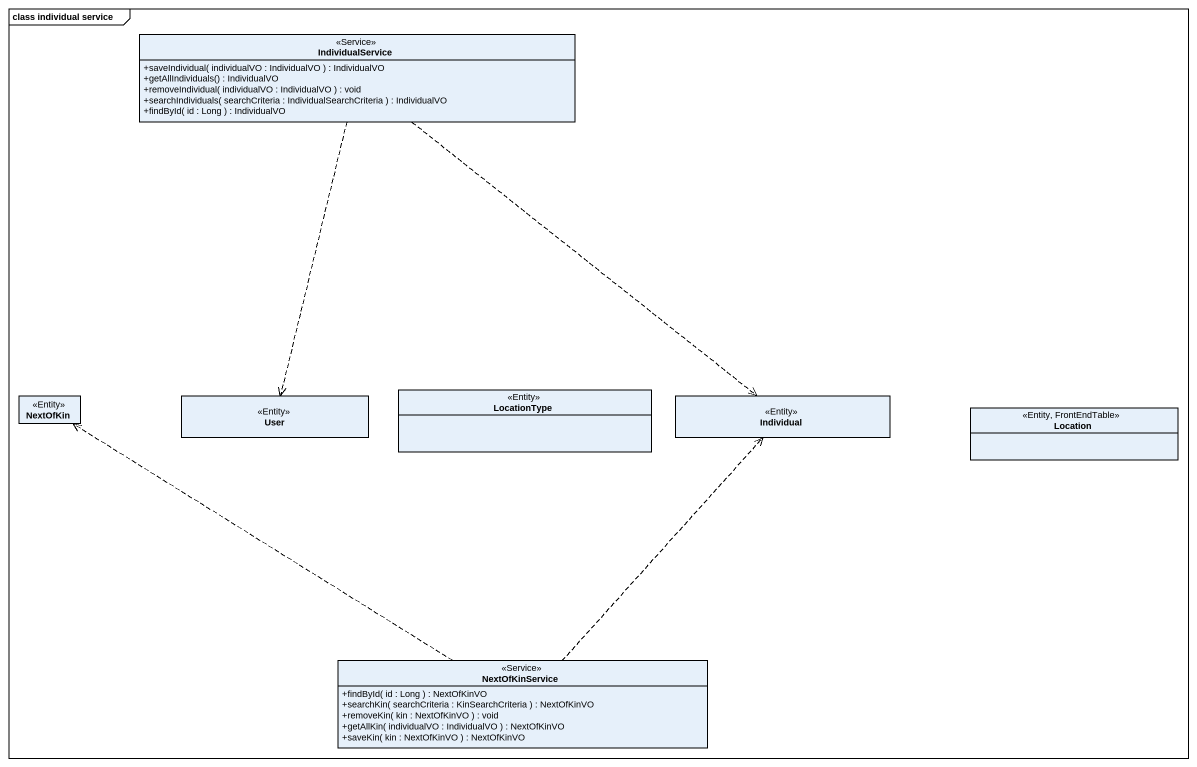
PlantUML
@startuml
mainframe class individual service
hide circle
hide empty members
skinparam classAttributeIconSize 0
class IndividualService <<Service>> {
  +saveIndividual( individualVO : IndividualVO ) : IndividualVO
  +getAllIndividuals() : IndividualVO
  +removeIndividual( individualVO : IndividualVO ) : void
  +searchIndividuals( searchCriteria : IndividualSearchCriteria ) : IndividualVO
  +findById( id : Long ) : IndividualVO
}
class NextOfKin <<Entity>>
class User <<Entity>>
class LocationType <<Entity>>
class Individual <<Entity>>
class Location <<Entity, FrontEndTable>>
class NextOfKinService <<Service>> {
  +findById( id : Long ) : NextOfKinVO
  +searchKin( searchCriteria : KinSearchCriteria ) : NextOfKinVO
  +removeKin( kin : NextOfKinVO ) : void
  +getAllKin( individualVO : IndividualVO ) : NextOfKinVO
  +saveKin( kin : NextOfKinVO ) : NextOfKinVO
}
IndividualService ..> User
IndividualService ..> Individual
NextOfKinService .up.> NextOfKin
NextOfKinService .up.> Individual
@enduml
